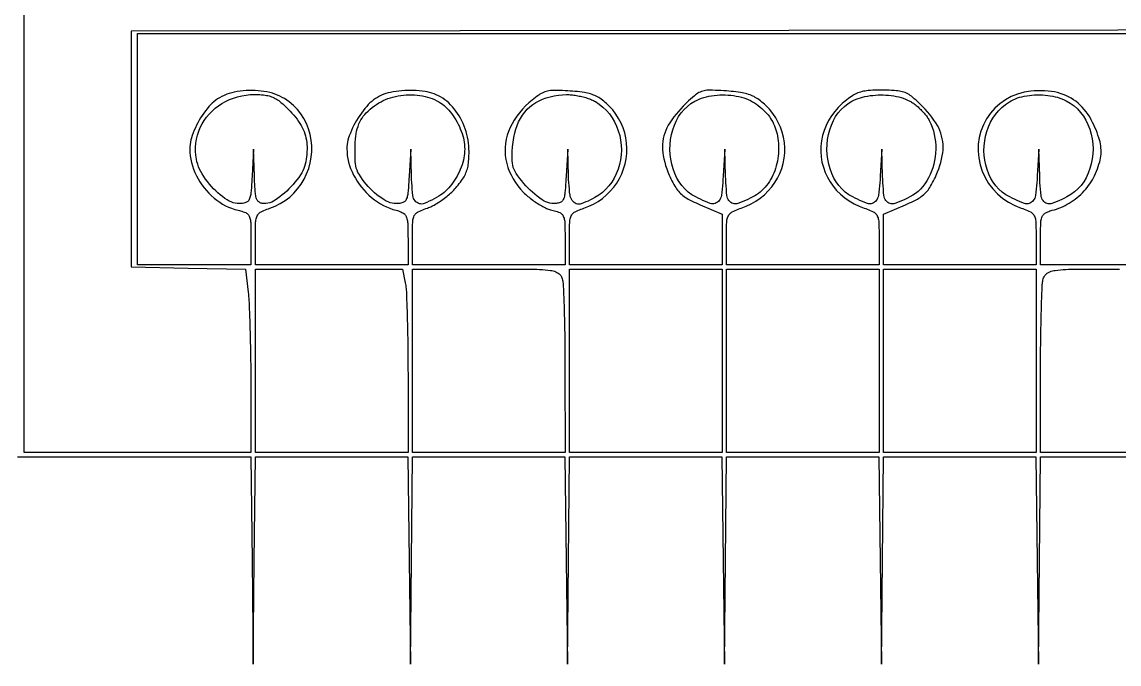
# Model space of a CAD drawing. Header units: millimetres. Extents: x -134 to 134, y -49 to 49.
# Drawn here: x -26.52 to -0.67, y -48.73 to -33.6 of the extents above; entities that cross this region are included whole.
import ezdxf

# ---------------------------------------------------------------- set-up
doc = ezdxf.new("R2010")
doc.units = ezdxf.units.MM
doc.header["$LTSCALE"] = 10
doc.header["$MEASUREMENT"] = 0

# ---------------------------------------------------------------- blocks, each defined once
blk = doc.blocks.new('DT0B-ULTRA_v_1')
at = {"color": 7, "linetype": 'Continuous', "lineweight": -3}
for points in [[(-26.627, -43.844, 0), (-21.129, -43.844, 0), (-21.099, -46.285, 0), (-21.07, -48.727, 0), (-21.046, -46.285, 0), (-21.022, -43.844, 0), (-19.225, -43.844, 0), (-17.428, -43.844, 0), (-17.399, -46.285, 0), (-17.369, -48.727, 0), (-17.345, -46.285, 0), (-17.322, -43.844, 0), (-15.525, -43.844, 0), (-13.727, -43.844, 0), (-13.698, -46.285, 0), (-13.668, -48.727, 0), (-13.645, -46.285, 0), (-13.621, -43.844, 0), (-11.824, -43.844, 0), (-10.027, -43.844, 0), (-9.997, -46.285, 0), (-9.968, -48.727, 0), (-9.944, -46.285, 0), (-9.92, -43.844, 0), (-8.123, -43.844, 0), (-6.326, -43.844, 0), (-6.296, -46.285, 0), (-6.267, -48.727, 0), (-6.243, -46.285, 0), (-6.219, -43.844, 0), (-4.422, -43.844, 0), (-2.625, -43.844, 0), (-2.596, -46.285, 0), (-2.566, -48.727, 0), (-2.542, -46.285, 0), (-2.519, -43.844, 0), (-0.721, -43.844, 0), (1.076, -43.844, 0)], [(22.564, -33.769, 0), (-0.694, -33.795, 0), (-23.952, -33.821, 0), (-23.952, -36.597, 0), (-23.952, -39.372, 0), (-22.602, -39.401, 0), (-21.251, -39.429, 0), (-21.192, -39.966, 0), (-21.187, -40.017, 0), (-21.182, -40.067, 0), (-21.178, -40.118, 0), (-21.174, -40.169, 0), (-21.171, -40.22, 0), (-21.169, -40.271, 0), (-21.165, -40.362, 0), (-21.161, -40.454, 0), (-21.158, -40.546, 0), (-21.155, -40.637, 0), (-21.152, -40.729, 0), (-21.149, -40.821, 0), (-21.146, -40.928, 0), (-21.143, -41.035, 0), (-21.141, -41.142, 0), (-21.139, -41.249, 0), (-21.137, -41.356, 0), (-21.135, -41.463, 0), (-21.134, -41.573, 0), (-21.132, -41.683, 0), (-21.131, -41.792, 0), (-21.13, -41.902, 0), (-21.13, -42.012, 0), (-21.13, -42.122, 0), (-21.126, -43.741, 0), (-23.799, -43.741, 0), (-26.471, -43.741, 0), (-26.471, -36.905, 0), (-26.471, -30.069, 0)], [(-7.19, -35.526, 0), (-7.283, -35.615, 0), (-7.368, -35.711, 0), (-7.445, -35.815, 0), (-7.513, -35.925, 0), (-7.571, -36.04, 0), (-7.619, -36.159, 0), (-7.655, -36.28, 0), (-7.681, -36.404, 0), (-7.695, -36.529, 0), (-7.697, -36.655, 0), (-7.688, -36.781, 0), (-7.668, -36.905, 0), (-7.636, -37.027, 0), (-7.594, -37.147, 0), (-7.541, -37.262, 0), (-7.478, -37.371, 0), (-7.405, -37.475, 0), (-7.323, -37.571, 0), (-7.23, -37.662, 0), (-7.13, -37.746, 0), (-7.024, -37.82, 0), (-6.912, -37.886, 0), (-6.794, -37.941, 0), (-6.673, -37.987, 0), (-6.636, -38, 0), (-6.6, -38.013, 0), (-6.564, -38.027, 0), (-6.529, -38.042, 0), (-6.494, -38.058, 0), (-6.459, -38.075, 0), (-6.44, -38.086, 0), (-6.422, -38.098, 0), (-6.406, -38.113, 0), (-6.391, -38.13, 0), (-6.378, -38.148, 0), (-6.368, -38.167, 0), (-6.357, -38.191, 0), (-6.348, -38.216, 0), (-6.341, -38.241, 0), (-6.335, -38.267, 0), (-6.331, -38.293, 0), (-6.33, -38.319, 0), (-6.327, -38.385, 0), (-6.325, -38.45, 0), (-6.324, -38.515, 0), (-6.323, -38.581, 0), (-6.322, -38.646, 0), (-6.322, -38.712, 0), (-6.322, -39.321, 0), (-8.121, -39.321, 0), (-9.92, -39.321, 0), (-9.92, -38.712, 0), (-9.92, -38.646, 0), (-9.919, -38.581, 0), (-9.918, -38.515, 0), (-9.917, -38.45, 0), (-9.915, -38.385, 0), (-9.913, -38.319, 0), (-9.911, -38.293, 0), (-9.907, -38.267, 0), (-9.902, -38.241, 0), (-9.894, -38.216, 0), (-9.885, -38.191, 0), (-9.875, -38.167, 0), (-9.864, -38.148, 0), (-9.851, -38.13, 0), (-9.837, -38.113, 0), (-9.82, -38.098, 0), (-9.802, -38.086, 0), (-9.783, -38.075, 0), (-9.749, -38.058, 0), (-9.713, -38.042, 0), (-9.678, -38.027, 0), (-9.642, -38.013, 0), (-9.606, -38, 0), (-9.569, -37.987, 0), (-9.451, -37.943, 0), (-9.336, -37.888, 0), (-9.226, -37.825, 0), (-9.122, -37.752, 0), (-9.024, -37.672, 0), (-8.933, -37.583, 0), (-8.852, -37.489, 0), (-8.779, -37.388, 0), (-8.715, -37.282, 0), (-8.661, -37.17, 0), (-8.617, -37.053, 0), (-8.583, -36.934, 0), (-8.559, -36.812, 0), (-8.547, -36.69, 0), (-8.545, -36.566, 0), (-8.554, -36.443, 0), (-8.575, -36.321, 0), (-8.605, -36.201, 0), (-8.647, -36.083, 0), (-8.698, -35.97, 0), (-8.759, -35.86, 0), (-8.829, -35.757, 0), (-8.908, -35.66, 0), (-8.994, -35.569, 0), (-9.024, -35.542, 0), (-9.054, -35.515, 0), (-9.085, -35.489, 0), (-9.116, -35.464, 0), (-9.148, -35.44, 0), (-9.181, -35.416, 0), (-9.21, -35.397, 0), (-9.239, -35.38, 0), (-9.269, -35.363, 0), (-9.299, -35.348, 0), (-9.331, -35.334, 0), (-9.362, -35.322, 0), (-9.399, -35.309, 0), (-9.436, -35.298, 0), (-9.473, -35.287, 0), (-9.511, -35.279, 0), (-9.549, -35.271, 0), (-9.587, -35.265, 0), (-9.642, -35.257, 0), (-9.698, -35.25, 0), (-9.753, -35.244, 0), (-9.809, -35.238, 0), (-9.864, -35.233, 0), (-9.92, -35.229, 0), (-9.985, -35.224, 0), (-10.05, -35.22, 0), (-10.115, -35.217, 0), (-10.181, -35.215, 0), (-10.246, -35.213, 0), (-10.311, -35.212, 0), (-10.344, -35.212, 0), (-10.378, -35.214, 0), (-10.411, -35.219, 0), (-10.444, -35.225, 0), (-10.476, -35.233, 0), (-10.508, -35.244, 0), (-10.538, -35.255, 0), (-10.568, -35.269, 0), (-10.597, -35.284, 0), (-10.624, -35.302, 0), (-10.651, -35.321, 0), (-10.676, -35.341, 0), (-10.721, -35.381, 0), (-10.766, -35.421, 0), (-10.81, -35.462, 0), (-10.853, -35.503, 0), (-10.897, -35.545, 0), (-10.939, -35.587, 0), (-10.997, -35.647, 0), (-11.053, -35.709, 0), (-11.107, -35.773, 0), (-11.159, -35.839, 0), (-11.208, -35.906, 0), (-11.255, -35.976, 0), (-11.29, -36.034, 0), (-11.322, -36.094, 0), (-11.35, -36.157, 0), (-11.374, -36.221, 0), (-11.393, -36.286, 0), (-11.409, -36.352, 0), (-11.42, -36.418, 0), (-11.427, -36.485, 0), (-11.43, -36.552, 0), (-11.428, -36.619, 0), (-11.422, -36.686, 0), (-11.411, -36.752, 0), (-11.395, -36.831, 0), (-11.375, -36.908, 0), (-11.353, -36.985, 0), (-11.328, -37.062, 0), (-11.299, -37.137, 0), (-11.268, -37.211, 0), (-11.248, -37.256, 0), (-11.227, -37.3, 0), (-11.205, -37.345, 0), (-11.182, -37.388, 0), (-11.158, -37.432, 0), (-11.134, -37.475, 0), (-11.115, -37.505, 0), (-11.094, -37.535, 0), (-11.073, -37.564, 0), (-11.05, -37.592, 0), (-11.026, -37.618, 0), (-11, -37.644, 0), (-10.973, -37.669, 0), (-10.945, -37.692, 0), (-10.916, -37.715, 0), (-10.886, -37.736, 0), (-10.854, -37.755, 0), (-10.822, -37.774, 0), (-10.776, -37.798, 0), (-10.73, -37.822, 0), (-10.682, -37.845, 0), (-10.635, -37.867, 0), (-10.587, -37.889, 0), (-10.539, -37.91, 0), (-10.023, -38.128, 0), (-10.023, -38.724, 0), (-10.023, -39.321, 0), (-11.822, -39.321, 0), (-13.621, -39.321, 0), (-13.621, -38.712, 0), (-13.621, -38.647, 0), (-13.62, -38.582, 0), (-13.619, -38.516, 0), (-13.618, -38.451, 0), (-13.616, -38.386, 0), (-13.613, -38.321, 0), (-13.612, -38.295, 0), (-13.608, -38.269, 0), (-13.603, -38.243, 0), (-13.595, -38.217, 0), (-13.586, -38.192, 0), (-13.576, -38.168, 0), (-13.565, -38.149, 0), (-13.553, -38.131, 0), (-13.539, -38.114, 0), (-13.522, -38.1, 0), (-13.505, -38.087, 0), (-13.486, -38.076, 0), (-13.452, -38.059, 0), (-13.418, -38.044, 0), (-13.383, -38.029, 0), (-13.349, -38.015, 0), (-13.314, -38.002, 0), (-13.278, -37.99, 0), (-13.162, -37.946, 0), (-13.05, -37.893, 0), (-12.942, -37.83, 0), (-12.841, -37.759, 0), (-12.745, -37.679, 0), (-12.657, -37.592, 0), (-12.577, -37.498, 0), (-12.504, -37.397, 0), (-12.441, -37.291, 0), (-12.387, -37.179, 0), (-12.342, -37.064, 0), (-12.307, -36.945, 0), (-12.283, -36.824, 0), (-12.269, -36.702, 0), (-12.265, -36.579, 0), (-12.272, -36.456, 0), (-12.289, -36.334, 0), (-12.317, -36.214, 0), (-12.355, -36.097, 0), (-12.402, -35.984, 0), (-12.46, -35.876, 0), (-12.526, -35.772, 0), (-12.601, -35.675, 0), (-12.684, -35.585, 0), (-12.713, -35.555, 0), (-12.744, -35.527, 0), (-12.775, -35.5, 0), (-12.807, -35.473, 0), (-12.839, -35.447, 0), (-12.872, -35.422, 0), (-12.9, -35.402, 0), (-12.928, -35.384, 0), (-12.958, -35.367, 0), (-12.988, -35.351, 0), (-13.018, -35.337, 0), (-13.049, -35.324, 0), (-13.085, -35.311, 0), (-13.121, -35.299, 0), (-13.157, -35.289, 0), (-13.194, -35.28, 0), (-13.231, -35.273, 0), (-13.268, -35.266, 0), (-13.323, -35.259, 0), (-13.378, -35.252, 0), (-13.433, -35.245, 0), (-13.489, -35.24, 0), (-13.544, -35.235, 0), (-13.6, -35.23, 0), (-13.66, -35.226, 0), (-13.721, -35.223, 0), (-13.782, -35.22, 0), (-13.843, -35.217, 0), (-13.904, -35.216, 0), (-13.965, -35.215, 0), (-13.999, -35.215, 0), (-14.034, -35.217, 0), (-14.068, -35.221, 0), (-14.102, -35.226, 0), (-14.136, -35.234, 0), (-14.169, -35.242, 0), (-14.2, -35.252, 0), (-14.23, -35.264, 0), (-14.259, -35.277, 0), (-14.288, -35.292, 0), (-14.315, -35.308, 0), (-14.342, -35.326, 0), (-14.382, -35.355, 0), (-14.421, -35.385, 0), (-14.461, -35.416, 0), (-14.499, -35.447, 0), (-14.537, -35.479, 0), (-14.575, -35.511, 0), (-14.653, -35.583, 0), (-14.726, -35.66, 0), (-14.795, -35.741, 0), (-14.86, -35.825, 0), (-14.919, -35.913, 0), (-14.973, -36.005, 0), (-15.017, -36.091, 0), (-15.055, -36.181, 0), (-15.085, -36.273, 0), (-15.109, -36.367, 0), (-15.126, -36.463, 0), (-15.135, -36.56, 0), (-15.137, -36.655, 0), (-15.132, -36.75, 0), (-15.119, -36.844, 0), (-15.099, -36.937, 0), (-15.073, -37.028, 0), (-15.039, -37.117, 0), (-14.996, -37.208, 0), (-14.948, -37.297, 0), (-14.894, -37.383, 0), (-14.835, -37.465, 0), (-14.771, -37.543, 0), (-14.701, -37.617, 0), (-14.677, -37.641, 0), (-14.651, -37.665, 0), (-14.625, -37.688, 0), (-14.599, -37.711, 0), (-14.572, -37.733, 0), (-14.545, -37.755, 0), (-14.515, -37.778, 0), (-14.486, -37.8, 0), (-14.455, -37.821, 0), (-14.425, -37.843, 0), (-14.394, -37.863, 0), (-14.363, -37.883, 0), (-14.334, -37.901, 0), (-14.304, -37.919, 0), (-14.274, -37.936, 0), (-14.244, -37.952, 0), (-14.214, -37.968, 0), (-14.183, -37.984, 0), (-14.16, -37.994, 0), (-14.136, -38.004, 0), (-14.112, -38.013, 0), (-14.088, -38.021, 0), (-14.063, -38.028, 0), (-14.038, -38.034, 0), (-14.006, -38.042, 0), (-13.974, -38.05, 0), (-13.943, -38.06, 0), (-13.912, -38.07, 0), (-13.881, -38.082, 0), (-13.85, -38.094, 0), (-13.832, -38.103, 0), (-13.815, -38.114, 0), (-13.8, -38.127, 0), (-13.787, -38.142, 0), (-13.775, -38.158, 0), (-13.766, -38.175, 0), (-13.756, -38.199, 0), (-13.747, -38.223, 0), (-13.741, -38.247, 0), (-13.736, -38.272, 0), (-13.732, -38.297, 0), (-13.73, -38.323, 0), (-13.728, -38.388, 0), (-13.727, -38.452, 0), (-13.725, -38.517, 0), (-13.724, -38.582, 0), (-13.724, -38.647, 0), (-13.724, -38.712, 0), (-13.724, -39.321, 0), (-15.523, -39.321, 0), (-17.322, -39.321, 0), (-17.322, -38.712, 0), (-17.321, -38.646, 0), (-17.321, -38.581, 0), (-17.32, -38.515, 0), (-17.318, -38.449, 0), (-17.317, -38.384, 0), (-17.314, -38.318, 0), (-17.312, -38.292, 0), (-17.309, -38.266, 0), (-17.303, -38.24, 0), (-17.296, -38.215, 0), (-17.287, -38.19, 0), (-17.276, -38.166, 0), (-17.265, -38.147, 0), (-17.252, -38.129, 0), (-17.238, -38.113, 0), (-17.221, -38.098, 0), (-17.203, -38.085, 0), (-17.184, -38.074, 0), (-17.149, -38.058, 0), (-17.113, -38.042, 0), (-17.077, -38.027, 0), (-17.041, -38.012, 0), (-17.004, -37.999, 0), (-16.967, -37.986, 0), (-16.94, -37.977, 0), (-16.913, -37.966, 0), (-16.886, -37.955, 0), (-16.86, -37.943, 0), (-16.834, -37.93, 0), (-16.809, -37.916, 0), (-16.777, -37.897, 0), (-16.746, -37.879, 0), (-16.715, -37.859, 0), (-16.685, -37.84, 0), (-16.654, -37.819, 0), (-16.624, -37.798, 0), (-16.594, -37.776, 0), (-16.563, -37.753, 0), (-16.533, -37.73, 0), (-16.503, -37.706, 0), (-16.474, -37.682, 0), (-16.445, -37.657, 0), (-16.419, -37.634, 0), (-16.394, -37.611, 0), (-16.369, -37.587, 0), (-16.345, -37.562, 0), (-16.322, -37.537, 0), (-16.299, -37.512, 0), (-16.27, -37.479, 0), (-16.243, -37.445, 0), (-16.215, -37.411, 0), (-16.189, -37.377, 0), (-16.163, -37.341, 0), (-16.138, -37.306, 0), (-16.12, -37.278, 0), (-16.102, -37.249, 0), (-16.086, -37.22, 0), (-16.071, -37.19, 0), (-16.058, -37.159, 0), (-16.046, -37.128, 0), (-16.035, -37.096, 0), (-16.025, -37.064, 0), (-16.017, -37.031, 0), (-16.01, -36.998, 0), (-16.004, -36.964, 0), (-16, -36.93, 0), (-15.995, -36.885, 0), (-15.992, -36.84, 0), (-15.989, -36.795, 0), (-15.987, -36.75, 0), (-15.986, -36.705, 0), (-15.985, -36.66, 0), (-15.987, -36.591, 0), (-15.991, -36.523, 0), (-15.998, -36.455, 0), (-16.008, -36.387, 0), (-16.021, -36.32, 0), (-16.037, -36.253, 0), (-16.055, -36.187, 0), (-16.076, -36.122, 0), (-16.1, -36.057, 0), (-16.127, -35.994, 0), (-16.156, -35.932, 0), (-16.188, -35.871, 0), (-16.221, -35.814, 0), (-16.256, -35.759, 0), (-16.294, -35.705, 0), (-16.333, -35.653, 0), (-16.376, -35.603, 0), (-16.42, -35.554, 0), (-16.463, -35.512, 0), (-16.508, -35.472, 0), (-16.555, -35.435, 0), (-16.604, -35.4, 0), (-16.655, -35.369, 0), (-16.708, -35.34, 0), (-16.758, -35.317, 0), (-16.809, -35.296, 0), (-16.862, -35.278, 0), (-16.915, -35.262, 0), (-16.969, -35.25, 0), (-17.023, -35.24, 0), (-17.091, -35.231, 0), (-17.159, -35.224, 0), (-17.228, -35.219, 0), (-17.296, -35.216, 0), (-17.365, -35.215, 0), (-17.433, -35.216, 0), (-17.502, -35.219, 0), (-17.57, -35.224, 0), (-17.638, -35.231, 0), (-17.705, -35.239, 0), (-17.773, -35.25, 0), (-17.84, -35.263, 0), (-17.893, -35.275, 0), (-17.945, -35.29, 0), (-17.997, -35.308, 0), (-18.047, -35.329, 0), (-18.096, -35.353, 0), (-18.144, -35.379, 0), (-18.191, -35.409, 0), (-18.236, -35.441, 0), (-18.28, -35.475, 0), (-18.321, -35.512, 0), (-18.36, -35.55, 0), (-18.398, -35.591, 0), (-18.441, -35.643, 0), (-18.483, -35.696, 0), (-18.524, -35.751, 0), (-18.562, -35.806, 0), (-18.599, -35.863, 0), (-18.635, -35.921, 0), (-18.668, -35.979, 0), (-18.7, -36.038, 0), (-18.729, -36.098, 0), (-18.757, -36.159, 0), (-18.783, -36.221, 0), (-18.808, -36.283, 0), (-18.825, -36.334, 0), (-18.839, -36.385, 0), (-18.85, -36.437, 0), (-18.857, -36.489, 0), (-18.862, -36.542, 0), (-18.864, -36.595, 0), (-18.861, -36.674, 0), (-18.854, -36.752, 0), (-18.842, -36.83, 0), (-18.824, -36.907, 0), (-18.802, -36.982, 0), (-18.776, -37.056, 0), (-18.743, -37.134, 0), (-18.706, -37.211, 0), (-18.665, -37.285, 0), (-18.62, -37.357, 0), (-18.572, -37.427, 0), (-18.521, -37.494, 0), (-18.466, -37.56, 0), (-18.407, -37.622, 0), (-18.345, -37.682, 0), (-18.281, -37.739, 0), (-18.214, -37.792, 0), (-18.144, -37.842, 0), (-18.075, -37.885, 0), (-18.004, -37.925, 0), (-17.931, -37.96, 0), (-17.856, -37.991, 0), (-17.779, -38.018, 0), (-17.701, -38.04, 0), (-17.674, -38.047, 0), (-17.647, -38.056, 0), (-17.62, -38.066, 0), (-17.594, -38.076, 0), (-17.568, -38.088, 0), (-17.543, -38.101, 0), (-17.526, -38.112, 0), (-17.51, -38.124, 0), (-17.496, -38.138, 0), (-17.484, -38.153, 0), (-17.473, -38.17, 0), (-17.465, -38.188, 0), (-17.456, -38.213, 0), (-17.448, -38.238, 0), (-17.441, -38.264, 0), (-17.436, -38.29, 0), (-17.433, -38.316, 0), (-17.431, -38.343, 0), (-17.429, -38.405, 0), (-17.428, -38.467, 0), (-17.426, -38.529, 0), (-17.425, -38.591, 0), (-17.425, -38.653, 0), (-17.424, -38.715, 0), (-17.424, -39.321, 0), (-19.223, -39.321, 0), (-21.022, -39.321, 0), (-21.022, -38.712, 0), (-21.022, -38.647, 0), (-21.022, -38.582, 0), (-21.021, -38.516, 0), (-21.019, -38.451, 0), (-21.017, -38.386, 0), (-21.015, -38.321, 0), (-21.013, -38.295, 0), (-21.009, -38.269, 0), (-21.004, -38.243, 0), (-20.997, -38.217, 0), (-20.988, -38.192, 0), (-20.977, -38.168, 0), (-20.967, -38.149, 0), (-20.955, -38.131, 0), (-20.94, -38.114, 0), (-20.924, -38.1, 0), (-20.906, -38.087, 0), (-20.887, -38.076, 0), (-20.854, -38.059, 0), (-20.82, -38.044, 0), (-20.785, -38.029, 0), (-20.75, -38.015, 0), (-20.715, -38.002, 0), (-20.68, -37.99, 0), (-20.554, -37.942, 0), (-20.433, -37.882, 0), (-20.319, -37.81, 0), (-20.212, -37.728, 0), (-20.114, -37.637, 0), (-20.025, -37.536, 0), (-19.944, -37.425, 0), (-19.873, -37.308, 0), (-19.813, -37.184, 0), (-19.765, -37.056, 0), (-19.728, -36.924, 0), (-19.704, -36.789, 0), (-19.692, -36.654, 0), (-19.693, -36.519, 0), (-19.706, -36.384, 0), (-19.732, -36.251, 0), (-19.769, -36.121, 0), (-19.819, -35.995, 0), (-19.879, -35.877, 0), (-19.95, -35.766, 0), (-20.032, -35.663, 0), (-20.124, -35.569, 0), (-20.225, -35.484, 0), (-20.334, -35.41, 0), (-20.388, -35.379, 0), (-20.444, -35.351, 0), (-20.501, -35.325, 0), (-20.56, -35.303, 0), (-20.619, -35.284, 0), (-20.68, -35.267, 0), (-20.749, -35.252, 0), (-20.818, -35.24, 0), (-20.888, -35.23, 0), (-20.958, -35.222, 0), (-21.029, -35.217, 0), (-21.099, -35.215, 0), (-21.17, -35.215, 0), (-21.24, -35.218, 0), (-21.31, -35.224, 0), (-21.38, -35.232, 0), (-21.45, -35.242, 0), (-21.519, -35.256, 0), (-21.579, -35.27, 0), (-21.639, -35.288, 0), (-21.697, -35.308, 0), (-21.754, -35.332, 0), (-21.81, -35.359, 0), (-21.864, -35.389, 0), (-21.911, -35.417, 0), (-21.956, -35.449, 0), (-21.998, -35.482, 0), (-22.039, -35.518, 0), (-22.078, -35.557, 0), (-22.115, -35.597, 0), (-22.158, -35.648, 0), (-22.198, -35.7, 0), (-22.238, -35.753, 0), (-22.275, -35.807, 0), (-22.311, -35.863, 0), (-22.345, -35.919, 0), (-22.377, -35.977, 0), (-22.407, -36.035, 0), (-22.436, -36.095, 0), (-22.463, -36.155, 0), (-22.487, -36.216, 0), (-22.51, -36.278, 0), (-22.527, -36.329, 0), (-22.54, -36.382, 0), (-22.551, -36.435, 0), (-22.558, -36.488, 0), (-22.563, -36.542, 0), (-22.564, -36.596, 0), (-22.562, -36.676, 0), (-22.555, -36.756, 0), (-22.543, -36.836, 0), (-22.526, -36.915, 0), (-22.505, -36.993, 0), (-22.479, -37.069, 0), (-22.447, -37.147, 0), (-22.411, -37.224, 0), (-22.371, -37.299, 0), (-22.328, -37.372, 0), (-22.281, -37.442, 0), (-22.23, -37.51, 0), (-22.176, -37.575, 0), (-22.119, -37.636, 0), (-22.059, -37.695, 0), (-21.996, -37.751, 0), (-21.93, -37.803, 0), (-21.862, -37.852, 0), (-21.795, -37.894, 0), (-21.726, -37.931, 0), (-21.654, -37.965, 0), (-21.58, -37.993, 0), (-21.505, -38.017, 0), (-21.429, -38.037, 0), (-21.398, -38.044, 0), (-21.368, -38.052, 0), (-21.338, -38.062, 0), (-21.308, -38.072, 0), (-21.278, -38.083, 0), (-21.249, -38.095, 0), (-21.232, -38.104, 0), (-21.215, -38.116, 0), (-21.2, -38.129, 0), (-21.187, -38.143, 0), (-21.176, -38.16, 0), (-21.167, -38.177, 0), (-21.157, -38.201, 0), (-21.149, -38.225, 0), (-21.142, -38.25, 0), (-21.137, -38.275, 0), (-21.134, -38.301, 0), (-21.132, -38.326, 0), (-21.13, -38.39, 0), (-21.128, -38.455, 0), (-21.127, -38.519, 0), (-21.126, -38.583, 0), (-21.125, -38.648, 0), (-21.125, -38.712, 0), (-21.125, -39.321, 0), (-22.462, -39.321, 0), (-23.798, -39.321, 0), (-23.798, -36.597, 0), (-23.798, -33.872, 0), (-0.72, -33.872, 0), (22.359, -33.872, 0)], [(1.079, -39.321, 0), (-0.72, -39.321, 0), (-2.519, -39.321, 0), (-2.519, -38.715, 0), (-2.518, -38.653, 0), (-2.518, -38.591, 0), (-2.517, -38.529, 0), (-2.516, -38.467, 0), (-2.514, -38.405, 0), (-2.512, -38.343, 0), (-2.51, -38.316, 0), (-2.507, -38.29, 0), (-2.502, -38.264, 0), (-2.495, -38.238, 0), (-2.488, -38.213, 0), (-2.478, -38.188, 0), (-2.47, -38.17, 0), (-2.459, -38.153, 0), (-2.447, -38.138, 0), (-2.433, -38.124, 0), (-2.417, -38.112, 0), (-2.4, -38.101, 0), (-2.375, -38.088, 0), (-2.349, -38.076, 0), (-2.323, -38.066, 0), (-2.296, -38.056, 0), (-2.269, -38.047, 0), (-2.242, -38.04, 0), (-2.19, -38.026, 0), (-2.138, -38.01, 0), (-2.087, -37.991, 0), (-2.036, -37.971, 0), (-1.987, -37.949, 0), (-1.938, -37.925, 0), (-1.888, -37.898, 0), (-1.84, -37.87, 0), (-1.792, -37.839, 0), (-1.745, -37.808, 0), (-1.7, -37.774, 0), (-1.656, -37.739, 0), (-1.613, -37.703, 0), (-1.571, -37.665, 0), (-1.531, -37.626, 0), (-1.492, -37.585, 0), (-1.454, -37.543, 0), (-1.418, -37.5, 0), (-1.385, -37.457, 0), (-1.354, -37.413, 0), (-1.324, -37.368, 0), (-1.296, -37.321, 0), (-1.27, -37.274, 0), (-1.246, -37.226, 0), (-1.222, -37.173, 0), (-1.2, -37.119, 0), (-1.178, -37.065, 0), (-1.159, -37.011, 0), (-1.141, -36.956, 0), (-1.124, -36.9, 0), (-1.113, -36.855, 0), (-1.103, -36.809, 0), (-1.096, -36.762, 0), (-1.092, -36.715, 0), (-1.09, -36.668, 0), (-1.09, -36.621, 0), (-1.093, -36.572, 0), (-1.098, -36.523, 0), (-1.106, -36.474, 0), (-1.116, -36.426, 0), (-1.128, -36.378, 0), (-1.143, -36.331, 0), (-1.164, -36.27, 0), (-1.186, -36.209, 0), (-1.21, -36.148, 0), (-1.235, -36.088, 0), (-1.262, -36.029, 0), (-1.29, -35.97, 0), (-1.323, -35.906, 0), (-1.359, -35.842, 0), (-1.399, -35.781, 0), (-1.441, -35.722, 0), (-1.486, -35.665, 0), (-1.534, -35.61, 0), (-1.581, -35.561, 0), (-1.631, -35.516, 0), (-1.684, -35.473, 0), (-1.739, -35.434, 0), (-1.796, -35.398, 0), (-1.856, -35.366, 0), (-1.92, -35.336, 0), (-1.985, -35.309, 0), (-2.052, -35.287, 0), (-2.121, -35.268, 0), (-2.19, -35.253, 0), (-2.26, -35.242, 0), (-2.341, -35.233, 0), (-2.422, -35.227, 0), (-2.504, -35.225, 0), (-2.585, -35.225, 0), (-2.667, -35.228, 0), (-2.748, -35.234, 0), (-2.905, -35.259, 0), (-3.059, -35.301, 0), (-3.206, -35.361, 0), (-3.346, -35.437, 0), (-3.476, -35.529, 0), (-3.594, -35.635, 0), (-3.699, -35.754, 0), (-3.79, -35.885, 0), (-3.864, -36.025, 0), (-3.922, -36.173, 0), (-3.962, -36.326, 0), (-3.985, -36.483, 0), (-3.989, -36.645, 0), (-3.974, -36.807, 0), (-3.942, -36.965, 0), (-3.892, -37.119, 0), (-3.825, -37.267, 0), (-3.742, -37.406, 0), (-3.643, -37.536, 0), (-3.53, -37.655, 0), (-3.405, -37.76, 0), (-3.269, -37.852, 0), (-3.124, -37.928, 0), (-2.972, -37.987, 0), (-2.936, -38, 0), (-2.9, -38.013, 0), (-2.864, -38.027, 0), (-2.828, -38.042, 0), (-2.793, -38.058, 0), (-2.758, -38.075, 0), (-2.739, -38.086, 0), (-2.721, -38.098, 0), (-2.705, -38.113, 0), (-2.69, -38.13, 0), (-2.677, -38.148, 0), (-2.667, -38.167, 0), (-2.656, -38.191, 0), (-2.647, -38.216, 0), (-2.64, -38.241, 0), (-2.634, -38.267, 0), (-2.631, -38.293, 0), (-2.629, -38.319, 0), (-2.627, -38.385, 0), (-2.625, -38.45, 0), (-2.623, -38.515, 0), (-2.622, -38.581, 0), (-2.622, -38.646, 0), (-2.621, -38.712, 0), (-2.621, -39.321, 0), (-4.42, -39.321, 0), (-6.219, -39.321, 0), (-6.219, -38.724, 0), (-6.219, -38.128, 0), (-5.703, -37.91, 0), (-5.655, -37.889, 0), (-5.607, -37.867, 0), (-5.56, -37.845, 0), (-5.513, -37.822, 0), (-5.466, -37.798, 0), (-5.42, -37.774, 0), (-5.388, -37.755, 0), (-5.357, -37.736, 0), (-5.327, -37.715, 0), (-5.297, -37.692, 0), (-5.269, -37.669, 0), (-5.242, -37.644, 0), (-5.217, -37.618, 0), (-5.192, -37.592, 0), (-5.169, -37.564, 0), (-5.148, -37.535, 0), (-5.128, -37.505, 0), (-5.109, -37.475, 0), (-5.084, -37.432, 0), (-5.061, -37.388, 0), (-5.038, -37.345, 0), (-5.016, -37.3, 0), (-4.994, -37.256, 0), (-4.974, -37.211, 0), (-4.943, -37.137, 0), (-4.915, -37.062, 0), (-4.89, -36.987, 0), (-4.868, -36.91, 0), (-4.848, -36.833, 0), (-4.832, -36.755, 0), (-4.821, -36.689, 0), (-4.815, -36.622, 0), (-4.813, -36.555, 0), (-4.815, -36.488, 0), (-4.822, -36.421, 0), (-4.833, -36.355, 0), (-4.848, -36.289, 0), (-4.867, -36.225, 0), (-4.89, -36.161, 0), (-4.918, -36.099, 0), (-4.949, -36.039, 0), (-4.983, -35.981, 0), (-5.029, -35.913, 0), (-5.077, -35.846, 0), (-5.127, -35.782, 0), (-5.179, -35.719, 0), (-5.234, -35.658, 0), (-5.291, -35.599, 0), (-5.33, -35.561, 0), (-5.37, -35.523, 0), (-5.41, -35.485, 0), (-5.451, -35.448, 0), (-5.492, -35.412, 0), (-5.534, -35.376, 0), (-5.561, -35.354, 0), (-5.588, -35.334, 0), (-5.617, -35.316, 0), (-5.647, -35.299, 0), (-5.678, -35.283, 0), (-5.71, -35.269, 0), (-5.742, -35.257, 0), (-5.775, -35.247, 0), (-5.809, -35.238, 0), (-5.843, -35.231, 0), (-5.878, -35.225, 0), (-5.912, -35.222, 0), (-5.969, -35.218, 0), (-6.027, -35.215, 0), (-6.084, -35.212, 0), (-6.141, -35.21, 0), (-6.198, -35.209, 0), (-6.255, -35.209, 0), (-6.309, -35.209, 0), (-6.363, -35.21, 0), (-6.417, -35.212, 0), (-6.472, -35.214, 0), (-6.526, -35.218, 0), (-6.58, -35.221, 0), (-6.616, -35.225, 0), (-6.651, -35.23, 0), (-6.687, -35.236, 0), (-6.722, -35.244, 0), (-6.757, -35.254, 0), (-6.791, -35.265, 0), (-6.823, -35.276, 0), (-6.855, -35.29, 0), (-6.885, -35.304, 0), (-6.915, -35.32, 0), (-6.944, -35.337, 0), (-6.973, -35.356, 0), (-7.01, -35.383, 0), (-7.047, -35.41, 0), (-7.084, -35.438, 0), (-7.12, -35.466, 0), (-7.155, -35.496, 0), (-7.19, -35.526, 0)], [(-20.247, -35.655, 0), (-20.203, -35.701, 0), (-20.16, -35.748, 0), (-20.118, -35.796, 0), (-20.078, -35.845, 0), (-20.039, -35.896, 0), (-20.002, -35.948, 0), (-19.972, -35.993, 0), (-19.944, -36.039, 0), (-19.919, -36.086, 0), (-19.896, -36.135, 0), (-19.875, -36.185, 0), (-19.857, -36.236, 0), (-19.842, -36.286, 0), (-19.829, -36.336, 0), (-19.818, -36.388, 0), (-19.811, -36.44, 0), (-19.806, -36.492, 0), (-19.803, -36.544, 0), (-19.803, -36.603, 0), (-19.805, -36.663, 0), (-19.808, -36.722, 0), (-19.814, -36.781, 0), (-19.822, -36.839, 0), (-19.832, -36.898, 0), (-19.844, -36.952, 0), (-19.86, -37.006, 0), (-19.88, -37.058, 0), (-19.903, -37.109, 0), (-19.929, -37.159, 0), (-19.959, -37.206, 0), (-20, -37.265, 0), (-20.043, -37.323, 0), (-20.088, -37.379, 0), (-20.134, -37.434, 0), (-20.183, -37.487, 0), (-20.233, -37.538, 0), (-20.283, -37.586, 0), (-20.334, -37.633, 0), (-20.387, -37.677, 0), (-20.441, -37.72, 0), (-20.497, -37.761, 0), (-20.554, -37.801, 0), (-20.594, -37.825, 0), (-20.637, -37.845, 0), (-20.681, -37.861, 0), (-20.727, -37.872, 0), (-20.773, -37.879, 0), (-20.82, -37.882, 0), (-20.839, -37.881, 0), (-20.858, -37.878, 0), (-20.876, -37.874, 0), (-20.894, -37.868, 0), (-20.911, -37.86, 0), (-20.927, -37.851, 0), (-20.942, -37.841, 0), (-20.955, -37.83, 0), (-20.966, -37.817, 0), (-20.976, -37.803, 0), (-20.985, -37.788, 0), (-20.991, -37.772, 0), (-21, -37.745, 0), (-21.007, -37.717, 0), (-21.014, -37.69, 0), (-21.019, -37.662, 0), (-21.022, -37.634, 0), (-21.025, -37.605, 0), (-21.029, -37.544, 0), (-21.032, -37.483, 0), (-21.035, -37.422, 0), (-21.038, -37.361, 0), (-21.04, -37.3, 0), (-21.042, -37.239, 0), (-21.062, -36.597, 0), (-21.099, -37.239, 0), (-21.103, -37.306, 0), (-21.107, -37.372, 0), (-21.111, -37.439, 0), (-21.116, -37.506, 0), (-21.122, -37.572, 0), (-21.127, -37.639, 0), (-21.13, -37.665, 0), (-21.135, -37.69, 0), (-21.141, -37.716, 0), (-21.148, -37.741, 0), (-21.157, -37.765, 0), (-21.167, -37.789, 0), (-21.176, -37.805, 0), (-21.187, -37.819, 0), (-21.2, -37.832, 0), (-21.214, -37.843, 0), (-21.23, -37.852, 0), (-21.246, -37.858, 0), (-21.271, -37.865, 0), (-21.296, -37.871, 0), (-21.321, -37.876, 0), (-21.346, -37.879, 0), (-21.372, -37.881, 0), (-21.397, -37.882, 0), (-21.448, -37.879, 0), (-21.498, -37.872, 0), (-21.546, -37.86, 0), (-21.594, -37.843, 0), (-21.64, -37.822, 0), (-21.683, -37.797, 0), (-21.741, -37.758, 0), (-21.797, -37.716, 0), (-21.852, -37.673, 0), (-21.905, -37.627, 0), (-21.956, -37.58, 0), (-22.006, -37.531, 0), (-22.056, -37.477, 0), (-22.105, -37.421, 0), (-22.151, -37.364, 0), (-22.195, -37.305, 0), (-22.237, -37.244, 0), (-22.277, -37.182, 0), (-22.308, -37.128, 0), (-22.336, -37.073, 0), (-22.36, -37.016, 0), (-22.38, -36.957, 0), (-22.397, -36.898, 0), (-22.41, -36.837, 0), (-22.424, -36.743, 0), (-22.431, -36.648, 0), (-22.431, -36.552, 0), (-22.423, -36.457, 0), (-22.407, -36.363, 0), (-22.385, -36.27, 0), (-22.356, -36.179, 0), (-22.319, -36.091, 0), (-22.276, -36.005, 0), (-22.227, -35.924, 0), (-22.171, -35.846, 0), (-22.11, -35.772, 0), (-22.042, -35.701, 0), (-21.968, -35.636, 0), (-21.89, -35.576, 0), (-21.808, -35.522, 0), (-21.722, -35.474, 0), (-21.633, -35.432, 0), (-21.538, -35.396, 0), (-21.44, -35.366, 0), (-21.341, -35.342, 0), (-21.241, -35.326, 0), (-21.14, -35.315, 0), (-21.038, -35.312, 0), (-20.997, -35.312, 0), (-20.955, -35.314, 0), (-20.914, -35.316, 0), (-20.873, -35.319, 0), (-20.832, -35.323, 0), (-20.791, -35.327, 0), (-20.76, -35.332, 0), (-20.729, -35.338, 0), (-20.699, -35.346, 0), (-20.669, -35.355, 0), (-20.639, -35.365, 0), (-20.61, -35.377, 0), (-20.581, -35.39, 0), (-20.553, -35.405, 0), (-20.525, -35.421, 0), (-20.497, -35.438, 0), (-20.471, -35.457, 0), (-20.446, -35.477, 0), (-20.411, -35.505, 0), (-20.377, -35.534, 0), (-20.344, -35.563, 0), (-20.311, -35.593, 0), (-20.279, -35.624, 0), (-20.247, -35.655, 0)], [(-16.697, -35.487, 0), (-16.654, -35.514, 0), (-16.612, -35.543, 0), (-16.572, -35.574, 0), (-16.534, -35.608, 0), (-16.498, -35.643, 0), (-16.464, -35.68, 0), (-16.427, -35.724, 0), (-16.391, -35.769, 0), (-16.357, -35.815, 0), (-16.325, -35.863, 0), (-16.295, -35.911, 0), (-16.267, -35.961, 0), (-16.24, -36.012, 0), (-16.214, -36.065, 0), (-16.191, -36.118, 0), (-16.17, -36.172, 0), (-16.151, -36.227, 0), (-16.133, -36.283, 0), (-16.119, -36.334, 0), (-16.108, -36.386, 0), (-16.099, -36.438, 0), (-16.093, -36.491, 0), (-16.089, -36.544, 0), (-16.088, -36.597, 0), (-16.089, -36.65, 0), (-16.093, -36.702, 0), (-16.099, -36.755, 0), (-16.108, -36.807, 0), (-16.119, -36.859, 0), (-16.133, -36.91, 0), (-16.151, -36.966, 0), (-16.17, -37.021, 0), (-16.191, -37.075, 0), (-16.214, -37.128, 0), (-16.24, -37.181, 0), (-16.267, -37.232, 0), (-16.295, -37.282, 0), (-16.325, -37.33, 0), (-16.357, -37.378, 0), (-16.391, -37.424, 0), (-16.427, -37.469, 0), (-16.464, -37.513, 0), (-16.498, -37.55, 0), (-16.534, -37.585, 0), (-16.572, -37.619, 0), (-16.612, -37.65, 0), (-16.654, -37.679, 0), (-16.697, -37.706, 0), (-16.752, -37.738, 0), (-16.808, -37.769, 0), (-16.865, -37.798, 0), (-16.923, -37.826, 0), (-16.981, -37.853, 0), (-17.04, -37.879, 0), (-17.068, -37.888, 0), (-17.098, -37.892, 0), (-17.128, -37.891, 0), (-17.157, -37.886, 0), (-17.185, -37.875, 0), (-17.211, -37.859, 0), (-17.236, -37.838, 0), (-17.258, -37.814, 0), (-17.276, -37.787, 0), (-17.291, -37.758, 0), (-17.301, -37.727, 0), (-17.307, -37.695, 0), (-17.316, -37.619, 0), (-17.323, -37.543, 0), (-17.329, -37.467, 0), (-17.335, -37.391, 0), (-17.339, -37.315, 0), (-17.341, -37.239, 0), (-17.361, -36.597, 0), (-17.398, -37.239, 0), (-17.402, -37.306, 0), (-17.406, -37.372, 0), (-17.411, -37.439, 0), (-17.416, -37.506, 0), (-17.421, -37.572, 0), (-17.426, -37.639, 0), (-17.43, -37.665, 0), (-17.434, -37.69, 0), (-17.44, -37.716, 0), (-17.447, -37.741, 0), (-17.456, -37.765, 0), (-17.467, -37.789, 0), (-17.475, -37.805, 0), (-17.486, -37.819, 0), (-17.499, -37.832, 0), (-17.513, -37.843, 0), (-17.529, -37.852, 0), (-17.546, -37.858, 0), (-17.57, -37.865, 0), (-17.595, -37.871, 0), (-17.62, -37.876, 0), (-17.646, -37.879, 0), (-17.671, -37.881, 0), (-17.697, -37.882, 0), (-17.747, -37.879, 0), (-17.798, -37.872, 0), (-17.847, -37.86, 0), (-17.895, -37.843, 0), (-17.941, -37.822, 0), (-17.985, -37.796, 0), (-18.044, -37.757, 0), (-18.101, -37.715, 0), (-18.156, -37.672, 0), (-18.21, -37.626, 0), (-18.262, -37.578, 0), (-18.313, -37.529, 0), (-18.362, -37.477, 0), (-18.409, -37.423, 0), (-18.454, -37.368, 0), (-18.497, -37.311, 0), (-18.538, -37.252, 0), (-18.577, -37.192, 0), (-18.603, -37.146, 0), (-18.625, -37.097, 0), (-18.643, -37.047, 0), (-18.656, -36.995, 0), (-18.665, -36.943, 0), (-18.669, -36.89, 0), (-18.672, -36.801, 0), (-18.673, -36.712, 0), (-18.673, -36.624, 0), (-18.671, -36.535, 0), (-18.667, -36.447, 0), (-18.662, -36.358, 0), (-18.656, -36.298, 0), (-18.648, -36.238, 0), (-18.636, -36.179, 0), (-18.621, -36.12, 0), (-18.602, -36.063, 0), (-18.581, -36.006, 0), (-18.56, -35.958, 0), (-18.535, -35.912, 0), (-18.508, -35.867, 0), (-18.477, -35.824, 0), (-18.444, -35.783, 0), (-18.408, -35.745, 0), (-18.362, -35.701, 0), (-18.315, -35.659, 0), (-18.267, -35.62, 0), (-18.217, -35.582, 0), (-18.165, -35.546, 0), (-18.112, -35.512, 0), (-18.06, -35.482, 0), (-18.007, -35.455, 0), (-17.952, -35.43, 0), (-17.896, -35.408, 0), (-17.839, -35.389, 0), (-17.782, -35.372, 0), (-17.719, -35.357, 0), (-17.656, -35.345, 0), (-17.593, -35.335, 0), (-17.529, -35.327, 0), (-17.464, -35.322, 0), (-17.4, -35.32, 0), (-17.336, -35.32, 0), (-17.273, -35.323, 0), (-17.209, -35.328, 0), (-17.146, -35.336, 0), (-17.083, -35.346, 0), (-17.021, -35.359, 0), (-16.964, -35.373, 0), (-16.908, -35.39, 0), (-16.854, -35.41, 0), (-16.8, -35.433, 0), (-16.748, -35.459, 0), (-16.697, -35.487, 0)], [(-13.008, -35.48, 0), (-12.916, -35.54, 0), (-12.829, -35.609, 0), (-12.75, -35.686, 0), (-12.677, -35.769, 0), (-12.613, -35.859, 0), (-12.558, -35.954, 0), (-12.508, -36.059, 0), (-12.468, -36.167, 0), (-12.436, -36.278, 0), (-12.413, -36.391, 0), (-12.4, -36.505, 0), (-12.396, -36.621, 0), (-12.402, -36.736, 0), (-12.417, -36.849, 0), (-12.441, -36.962, 0), (-12.474, -37.072, 0), (-12.516, -37.179, 0), (-12.567, -37.282, 0), (-12.624, -37.375, 0), (-12.689, -37.463, 0), (-12.762, -37.545, 0), (-12.843, -37.619, 0), (-12.93, -37.685, 0), (-13.024, -37.742, 0), (-13.075, -37.77, 0), (-13.127, -37.796, 0), (-13.18, -37.821, 0), (-13.233, -37.844, 0), (-13.287, -37.865, 0), (-13.341, -37.886, 0), (-13.37, -37.893, 0), (-13.4, -37.896, 0), (-13.43, -37.893, 0), (-13.459, -37.885, 0), (-13.486, -37.873, 0), (-13.51, -37.856, 0), (-13.535, -37.833, 0), (-13.557, -37.807, 0), (-13.575, -37.779, 0), (-13.59, -37.748, 0), (-13.6, -37.716, 0), (-13.606, -37.683, 0), (-13.615, -37.609, 0), (-13.622, -37.535, 0), (-13.629, -37.461, 0), (-13.634, -37.387, 0), (-13.638, -37.313, 0), (-13.641, -37.239, 0), (-13.661, -36.597, 0), (-13.697, -37.239, 0), (-13.701, -37.305, 0), (-13.705, -37.37, 0), (-13.71, -37.435, 0), (-13.715, -37.501, 0), (-13.72, -37.566, 0), (-13.725, -37.632, 0), (-13.728, -37.658, 0), (-13.733, -37.684, 0), (-13.739, -37.71, 0), (-13.746, -37.736, 0), (-13.755, -37.761, 0), (-13.765, -37.786, 0), (-13.774, -37.801, 0), (-13.784, -37.816, 0), (-13.796, -37.829, 0), (-13.81, -37.84, 0), (-13.825, -37.85, 0), (-13.842, -37.857, 0), (-13.864, -37.864, 0), (-13.887, -37.871, 0), (-13.911, -37.875, 0), (-13.934, -37.879, 0), (-13.958, -37.881, 0), (-13.982, -37.882, 0), (-14.032, -37.879, 0), (-14.08, -37.872, 0), (-14.128, -37.859, 0), (-14.175, -37.843, 0), (-14.219, -37.821, 0), (-14.261, -37.795, 0), (-14.321, -37.753, 0), (-14.379, -37.709, 0), (-14.436, -37.663, 0), (-14.491, -37.615, 0), (-14.545, -37.565, 0), (-14.597, -37.514, 0), (-14.648, -37.461, 0), (-14.697, -37.405, 0), (-14.744, -37.349, 0), (-14.79, -37.29, 0), (-14.833, -37.231, 0), (-14.875, -37.17, 0), (-14.901, -37.125, 0), (-14.924, -37.078, 0), (-14.942, -37.029, 0), (-14.955, -36.979, 0), (-14.965, -36.928, 0), (-14.969, -36.876, 0), (-14.971, -36.765, 0), (-14.969, -36.654, 0), (-14.961, -36.543, 0), (-14.949, -36.433, 0), (-14.932, -36.324, 0), (-14.91, -36.215, 0), (-14.886, -36.126, 0), (-14.855, -36.04, 0), (-14.818, -35.956, 0), (-14.775, -35.875, 0), (-14.725, -35.798, 0), (-14.67, -35.725, 0), (-14.613, -35.661, 0), (-14.55, -35.602, 0), (-14.482, -35.549, 0), (-14.411, -35.501, 0), (-14.335, -35.46, 0), (-14.256, -35.425, 0), (-14.165, -35.393, 0), (-14.072, -35.366, 0), (-13.977, -35.345, 0), (-13.881, -35.329, 0), (-13.785, -35.32, 0), (-13.688, -35.316, 0), (-13.659, -35.316, 0), (-13.631, -35.316, 0), (-13.602, -35.318, 0), (-13.573, -35.32, 0), (-13.545, -35.323, 0), (-13.516, -35.326, 0), (-13.484, -35.331, 0), (-13.452, -35.336, 0), (-13.42, -35.342, 0), (-13.388, -35.348, 0), (-13.357, -35.355, 0), (-13.325, -35.362, 0), (-13.295, -35.37, 0), (-13.265, -35.378, 0), (-13.235, -35.386, 0), (-13.205, -35.396, 0), (-13.175, -35.405, 0), (-13.146, -35.415, 0), (-13.122, -35.424, 0), (-13.098, -35.434, 0), (-13.075, -35.444, 0), (-13.053, -35.455, 0), (-13.03, -35.467, 0), (-13.008, -35.48, 0)], [(-9.259, -35.512, 0), (-9.214, -35.543, 0), (-9.169, -35.575, 0), (-9.126, -35.609, 0), (-9.085, -35.645, 0), (-9.044, -35.682, 0), (-9.005, -35.721, 0), (-8.971, -35.757, 0), (-8.939, -35.794, 0), (-8.908, -35.834, 0), (-8.88, -35.874, 0), (-8.854, -35.916, 0), (-8.829, -35.959, 0), (-8.807, -36.004, 0), (-8.786, -36.05, 0), (-8.768, -36.096, 0), (-8.752, -36.144, 0), (-8.738, -36.192, 0), (-8.727, -36.241, 0), (-8.716, -36.296, 0), (-8.707, -36.351, 0), (-8.7, -36.407, 0), (-8.695, -36.463, 0), (-8.692, -36.52, 0), (-8.69, -36.576, 0), (-8.691, -36.637, 0), (-8.694, -36.698, 0), (-8.699, -36.759, 0), (-8.707, -36.819, 0), (-8.717, -36.879, 0), (-8.729, -36.939, 0), (-8.744, -36.996, 0), (-8.76, -37.052, 0), (-8.78, -37.108, 0), (-8.801, -37.162, 0), (-8.825, -37.216, 0), (-8.852, -37.268, 0), (-8.879, -37.316, 0), (-8.908, -37.364, 0), (-8.94, -37.409, 0), (-8.974, -37.454, 0), (-9.009, -37.496, 0), (-9.047, -37.537, 0), (-9.085, -37.574, 0), (-9.124, -37.609, 0), (-9.166, -37.642, 0), (-9.209, -37.672, 0), (-9.254, -37.7, 0), (-9.3, -37.726, 0), (-9.357, -37.754, 0), (-9.414, -37.782, 0), (-9.472, -37.808, 0), (-9.531, -37.833, 0), (-9.59, -37.857, 0), (-9.649, -37.879, 0), (-9.677, -37.887, 0), (-9.707, -37.89, 0), (-9.736, -37.888, 0), (-9.764, -37.881, 0), (-9.791, -37.87, 0), (-9.816, -37.854, 0), (-9.84, -37.834, 0), (-9.861, -37.81, 0), (-9.878, -37.783, 0), (-9.892, -37.754, 0), (-9.902, -37.724, 0), (-9.907, -37.693, 0), (-9.915, -37.617, 0), (-9.922, -37.542, 0), (-9.928, -37.466, 0), (-9.933, -37.391, 0), (-9.937, -37.315, 0), (-9.94, -37.239, 0), (-9.96, -36.597, 0), (-9.996, -37.239, 0), (-10.001, -37.315, 0), (-10.007, -37.39, 0), (-10.014, -37.466, 0), (-10.021, -37.541, 0), (-10.03, -37.616, 0), (-10.04, -37.691, 0), (-10.047, -37.722, 0), (-10.057, -37.752, 0), (-10.071, -37.781, 0), (-10.089, -37.807, 0), (-10.11, -37.831, 0), (-10.134, -37.852, 0), (-10.159, -37.867, 0), (-10.186, -37.878, 0), (-10.214, -37.885, 0), (-10.243, -37.887, 0), (-10.272, -37.884, 0), (-10.3, -37.876, 0), (-10.358, -37.854, 0), (-10.416, -37.831, 0), (-10.474, -37.806, 0), (-10.531, -37.781, 0), (-10.587, -37.754, 0), (-10.643, -37.726, 0), (-10.735, -37.672, 0), (-10.82, -37.609, 0), (-10.899, -37.538, 0), (-10.97, -37.459, 0), (-11.032, -37.373, 0), (-11.086, -37.281, 0), (-11.135, -37.175, 0), (-11.176, -37.065, 0), (-11.208, -36.953, 0), (-11.232, -36.838, 0), (-11.246, -36.722, 0), (-11.252, -36.605, 0), (-11.249, -36.488, 0), (-11.236, -36.372, 0), (-11.215, -36.256, 0), (-11.184, -36.143, 0), (-11.146, -36.033, 0), (-11.098, -35.926, 0), (-11.047, -35.833, 0), (-10.986, -35.746, 0), (-10.917, -35.665, 0), (-10.839, -35.592, 0), (-10.755, -35.528, 0), (-10.664, -35.472, 0), (-10.612, -35.446, 0), (-10.559, -35.422, 0), (-10.504, -35.401, 0), (-10.449, -35.383, 0), (-10.393, -35.367, 0), (-10.335, -35.354, 0), (-10.271, -35.343, 0), (-10.207, -35.334, 0), (-10.142, -35.328, 0), (-10.077, -35.323, 0), (-10.012, -35.322, 0), (-9.947, -35.322, 0), (-9.883, -35.325, 0), (-9.819, -35.331, 0), (-9.755, -35.338, 0), (-9.692, -35.348, 0), (-9.628, -35.361, 0), (-9.566, -35.376, 0), (-9.512, -35.391, 0), (-9.459, -35.41, 0), (-9.407, -35.431, 0), (-9.356, -35.455, 0), (-9.307, -35.482, 0), (-9.259, -35.512, 0)], [(-5.599, -35.467, 0), (-5.577, -35.479, 0), (-5.555, -35.492, 0), (-5.534, -35.505, 0), (-5.513, -35.519, 0), (-5.492, -35.534, 0), (-5.472, -35.549, 0), (-5.449, -35.568, 0), (-5.427, -35.586, 0), (-5.405, -35.606, 0), (-5.383, -35.625, 0), (-5.361, -35.646, 0), (-5.34, -35.666, 0), (-5.32, -35.687, 0), (-5.3, -35.709, 0), (-5.28, -35.73, 0), (-5.261, -35.753, 0), (-5.242, -35.775, 0), (-5.223, -35.798, 0), (-5.208, -35.818, 0), (-5.193, -35.839, 0), (-5.18, -35.86, 0), (-5.166, -35.881, 0), (-5.154, -35.903, 0), (-5.142, -35.925, 0), (-5.104, -36.004, 0), (-5.072, -36.084, 0), (-5.044, -36.167, 0), (-5.022, -36.251, 0), (-5.005, -36.337, 0), (-4.994, -36.423, 0), (-4.988, -36.512, 0), (-4.986, -36.601, 0), (-4.99, -36.691, 0), (-5, -36.78, 0), (-5.014, -36.868, 0), (-5.034, -36.955, 0), (-5.057, -37.037, 0), (-5.086, -37.118, 0), (-5.119, -37.197, 0), (-5.158, -37.274, 0), (-5.2, -37.348, 0), (-5.248, -37.42, 0), (-5.295, -37.482, 0), (-5.348, -37.54, 0), (-5.405, -37.594, 0), (-5.466, -37.643, 0), (-5.531, -37.687, 0), (-5.599, -37.726, 0), (-5.656, -37.754, 0), (-5.713, -37.782, 0), (-5.771, -37.808, 0), (-5.83, -37.833, 0), (-5.889, -37.857, 0), (-5.949, -37.879, 0), (-5.977, -37.887, 0), (-6.006, -37.89, 0), (-6.035, -37.888, 0), (-6.063, -37.881, 0), (-6.09, -37.87, 0), (-6.115, -37.854, 0), (-6.139, -37.834, 0), (-6.16, -37.81, 0), (-6.177, -37.783, 0), (-6.191, -37.754, 0), (-6.201, -37.724, 0), (-6.207, -37.693, 0), (-6.215, -37.617, 0), (-6.222, -37.542, 0), (-6.228, -37.466, 0), (-6.232, -37.391, 0), (-6.236, -37.315, 0), (-6.239, -37.239, 0), (-6.259, -36.597, 0), (-6.295, -37.239, 0), (-6.3, -37.315, 0), (-6.306, -37.39, 0), (-6.313, -37.466, 0), (-6.321, -37.541, 0), (-6.33, -37.616, 0), (-6.339, -37.691, 0), (-6.346, -37.722, 0), (-6.356, -37.752, 0), (-6.37, -37.781, 0), (-6.388, -37.807, 0), (-6.41, -37.831, 0), (-6.434, -37.852, 0), (-6.458, -37.867, 0), (-6.485, -37.878, 0), (-6.513, -37.885, 0), (-6.542, -37.887, 0), (-6.571, -37.884, 0), (-6.599, -37.876, 0), (-6.658, -37.854, 0), (-6.716, -37.831, 0), (-6.773, -37.806, 0), (-6.83, -37.781, 0), (-6.886, -37.754, 0), (-6.942, -37.726, 0), (-7.034, -37.672, 0), (-7.12, -37.609, 0), (-7.198, -37.538, 0), (-7.269, -37.459, 0), (-7.332, -37.373, 0), (-7.385, -37.281, 0), (-7.434, -37.175, 0), (-7.475, -37.065, 0), (-7.507, -36.953, 0), (-7.531, -36.838, 0), (-7.546, -36.722, 0), (-7.551, -36.605, 0), (-7.548, -36.488, 0), (-7.535, -36.372, 0), (-7.514, -36.256, 0), (-7.484, -36.143, 0), (-7.445, -36.033, 0), (-7.398, -35.926, 0), (-7.346, -35.833, 0), (-7.285, -35.746, 0), (-7.216, -35.665, 0), (-7.138, -35.592, 0), (-7.054, -35.528, 0), (-6.963, -35.472, 0), (-6.915, -35.448, 0), (-6.865, -35.425, 0), (-6.814, -35.405, 0), (-6.762, -35.388, 0), (-6.71, -35.373, 0), (-6.656, -35.36, 0), (-6.595, -35.349, 0), (-6.534, -35.339, 0), (-6.472, -35.332, 0), (-6.41, -35.326, 0), (-6.348, -35.323, 0), (-6.286, -35.322, 0), (-6.224, -35.323, 0), (-6.161, -35.325, 0), (-6.099, -35.33, 0), (-6.037, -35.337, 0), (-5.975, -35.347, 0), (-5.913, -35.358, 0), (-5.859, -35.37, 0), (-5.805, -35.384, 0), (-5.752, -35.401, 0), (-5.7, -35.421, 0), (-5.649, -35.443, 0), (-5.599, -35.467, 0)], [(-1.912, -35.46, 0), (-1.817, -35.516, 0), (-1.729, -35.58, 0), (-1.647, -35.653, 0), (-1.574, -35.733, 0), (-1.508, -35.821, 0), (-1.452, -35.915, 0), (-1.401, -36.021, 0), (-1.358, -36.131, 0), (-1.325, -36.244, 0), (-1.301, -36.359, 0), (-1.286, -36.476, 0), (-1.28, -36.594, 0), (-1.284, -36.711, 0), (-1.298, -36.828, 0), (-1.321, -36.943, 0), (-1.353, -37.056, 0), (-1.394, -37.166, 0), (-1.444, -37.273, 0), (-1.499, -37.366, 0), (-1.563, -37.454, 0), (-1.636, -37.534, 0), (-1.717, -37.607, 0), (-1.805, -37.671, 0), (-1.898, -37.726, 0), (-1.955, -37.754, 0), (-2.013, -37.782, 0), (-2.071, -37.808, 0), (-2.129, -37.833, 0), (-2.188, -37.857, 0), (-2.248, -37.879, 0), (-2.276, -37.887, 0), (-2.305, -37.89, 0), (-2.334, -37.888, 0), (-2.363, -37.881, 0), (-2.389, -37.87, 0), (-2.414, -37.854, 0), (-2.438, -37.834, 0), (-2.459, -37.81, 0), (-2.477, -37.783, 0), (-2.49, -37.754, 0), (-2.5, -37.724, 0), (-2.506, -37.693, 0), (-2.514, -37.617, 0), (-2.521, -37.542, 0), (-2.527, -37.466, 0), (-2.532, -37.391, 0), (-2.536, -37.315, 0), (-2.538, -37.239, 0), (-2.558, -36.597, 0), (-2.595, -37.239, 0), (-2.599, -37.315, 0), (-2.605, -37.39, 0), (-2.612, -37.466, 0), (-2.62, -37.541, 0), (-2.629, -37.616, 0), (-2.639, -37.691, 0), (-2.645, -37.722, 0), (-2.655, -37.752, 0), (-2.67, -37.781, 0), (-2.688, -37.807, 0), (-2.709, -37.831, 0), (-2.733, -37.852, 0), (-2.757, -37.867, 0), (-2.784, -37.878, 0), (-2.812, -37.885, 0), (-2.841, -37.887, 0), (-2.87, -37.884, 0), (-2.898, -37.876, 0), (-2.957, -37.854, 0), (-3.015, -37.831, 0), (-3.072, -37.806, 0), (-3.129, -37.781, 0), (-3.186, -37.754, 0), (-3.242, -37.726, 0), (-3.333, -37.672, 0), (-3.418, -37.611, 0), (-3.497, -37.54, 0), (-3.568, -37.463, 0), (-3.632, -37.378, 0), (-3.686, -37.288, 0), (-3.736, -37.186, 0), (-3.777, -37.08, 0), (-3.809, -36.972, 0), (-3.832, -36.861, 0), (-3.846, -36.749, 0), (-3.852, -36.636, 0), (-3.847, -36.52, 0), (-3.834, -36.405, 0), (-3.812, -36.292, 0), (-3.781, -36.18, 0), (-3.741, -36.071, 0), (-3.693, -35.966, 0), (-3.639, -35.87, 0), (-3.576, -35.78, 0), (-3.505, -35.695, 0), (-3.427, -35.617, 0), (-3.342, -35.547, 0), (-3.251, -35.485, 0), (-3.206, -35.458, 0), (-3.159, -35.434, 0), (-3.111, -35.413, 0), (-3.062, -35.394, 0), (-3.012, -35.378, 0), (-2.961, -35.365, 0), (-2.902, -35.353, 0), (-2.841, -35.342, 0), (-2.781, -35.333, 0), (-2.72, -35.327, 0), (-2.659, -35.323, 0), (-2.598, -35.321, 0), (-2.535, -35.321, 0), (-2.473, -35.323, 0), (-2.411, -35.327, 0), (-2.349, -35.333, 0), (-2.287, -35.342, 0), (-2.226, -35.352, 0), (-2.171, -35.364, 0), (-2.118, -35.378, 0), (-2.065, -35.395, 0), (-2.013, -35.414, 0), (-1.962, -35.436, 0), (-1.912, -35.46, 0)], [(-17.489, -39.745, 0), (-17.482, -39.78, 0), (-17.477, -39.814, 0), (-17.472, -39.849, 0), (-17.468, -39.885, 0), (-17.465, -39.92, 0), (-17.463, -39.955, 0), (-17.46, -40.048, 0), (-17.456, -40.14, 0), (-17.453, -40.233, 0), (-17.449, -40.326, 0), (-17.446, -40.419, 0), (-17.443, -40.511, 0), (-17.44, -40.622, 0), (-17.437, -40.733, 0), (-17.435, -40.844, 0), (-17.433, -40.955, 0), (-17.431, -41.066, 0), (-17.429, -41.176, 0), (-17.428, -41.298, 0), (-17.427, -41.419, 0), (-17.426, -41.54, 0), (-17.425, -41.661, 0), (-17.425, -41.782, 0), (-17.424, -41.904, 0), (-17.424, -43.741, 0), (-19.223, -43.741, 0), (-21.022, -43.741, 0), (-21.022, -41.582, 0), (-21.022, -39.424, 0), (-19.288, -39.424, 0), (-17.553, -39.424, 0), (-17.489, -39.745, 0)], [(-13.788, -39.655, 0), (-13.782, -39.682, 0), (-13.776, -39.708, 0), (-13.772, -39.736, 0), (-13.768, -39.763, 0), (-13.765, -39.79, 0), (-13.764, -39.818, 0), (-13.76, -39.912, 0), (-13.757, -40.006, 0), (-13.753, -40.101, 0), (-13.75, -40.195, 0), (-13.747, -40.29, 0), (-13.744, -40.384, 0), (-13.741, -40.497, 0), (-13.738, -40.609, 0), (-13.736, -40.721, 0), (-13.734, -40.834, 0), (-13.732, -40.946, 0), (-13.73, -41.058, 0), (-13.729, -41.184, 0), (-13.727, -41.31, 0), (-13.727, -41.436, 0), (-13.726, -41.562, 0), (-13.725, -41.688, 0), (-13.725, -41.814, 0), (-13.724, -43.741, 0), (-15.523, -43.741, 0), (-17.322, -43.741, 0), (-17.322, -41.582, 0), (-17.322, -39.424, 0), (-15.586, -39.424, 0), (-15.397, -39.424, 0), (-15.207, -39.424, 0), (-15.017, -39.425, 0), (-14.828, -39.425, 0), (-14.638, -39.426, 0), (-14.449, -39.428, 0), (-14.385, -39.429, 0), (-14.322, -39.431, 0), (-14.258, -39.435, 0), (-14.194, -39.44, 0), (-14.131, -39.446, 0), (-14.068, -39.454, 0), (-14.035, -39.459, 0), (-14.004, -39.467, 0), (-13.972, -39.477, 0), (-13.942, -39.49, 0), (-13.913, -39.504, 0), (-13.885, -39.521, 0), (-13.862, -39.538, 0), (-13.842, -39.558, 0), (-13.824, -39.579, 0), (-13.809, -39.603, 0), (-13.797, -39.628, 0), (-13.788, -39.655, 0)], [(-10.023, -41.582, 0), (-10.023, -43.741, 0), (-11.822, -43.741, 0), (-13.621, -43.741, 0), (-13.621, -41.582, 0), (-13.621, -39.424, 0), (-11.822, -39.424, 0), (-10.023, -39.424, 0), (-10.023, -41.582, 0)], [(-6.322, -41.582, 0), (-6.322, -43.741, 0), (-8.121, -43.741, 0), (-9.92, -43.741, 0), (-9.92, -41.582, 0), (-9.92, -39.424, 0), (-8.121, -39.424, 0), (-6.322, -39.424, 0), (-6.322, -41.582, 0)], [(-2.621, -41.582, 0), (-2.621, -43.741, 0), (-4.42, -43.741, 0), (-6.219, -43.741, 0), (-6.219, -41.582, 0), (-6.219, -39.424, 0), (-4.42, -39.424, 0), (-2.621, -39.424, 0), (-2.621, -41.582, 0)], [(1.079, -43.741, 0), (-0.72, -43.741, 0), (-2.519, -43.741, 0), (-2.517, -41.814, 0), (-2.517, -41.688, 0), (-2.516, -41.562, 0), (-2.516, -41.436, 0), (-2.515, -41.31, 0), (-2.514, -41.184, 0), (-2.512, -41.058, 0), (-2.511, -40.946, 0), (-2.509, -40.834, 0), (-2.506, -40.721, 0), (-2.504, -40.609, 0), (-2.501, -40.497, 0), (-2.498, -40.384, 0), (-2.495, -40.29, 0), (-2.492, -40.195, 0), (-2.489, -40.101, 0), (-2.486, -40.006, 0), (-2.482, -39.912, 0), (-2.478, -39.818, 0), (-2.477, -39.79, 0), (-2.474, -39.763, 0), (-2.471, -39.736, 0), (-2.466, -39.708, 0), (-2.46, -39.682, 0), (-2.454, -39.655, 0), (-2.445, -39.628, 0), (-2.433, -39.603, 0), (-2.418, -39.579, 0), (-2.4, -39.558, 0), (-2.38, -39.538, 0), (-2.358, -39.521, 0), (-2.329, -39.504, 0), (-2.3, -39.49, 0), (-2.27, -39.477, 0), (-2.239, -39.467, 0), (-2.207, -39.459, 0), (-2.174, -39.454, 0), (-2.111, -39.446, 0), (-2.048, -39.44, 0), (-1.984, -39.435, 0), (-1.921, -39.431, 0), (-1.857, -39.429, 0), (-1.793, -39.428, 0), (-1.604, -39.426, 0), (-1.414, -39.425, 0), (-1.225, -39.425, 0), (-1.035, -39.424, 0), (-0.846, -39.424, 0), (-0.656, -39.424, 0)]]:
    blk.add_polyline3d(points, dxfattribs=at)

msp = doc.modelspace()

# ---------------------------------------------------------------- block references
msp.add_blockref('DT0B-ULTRA_v_1', (0, 0))

doc.saveas('drawing.dxf')
